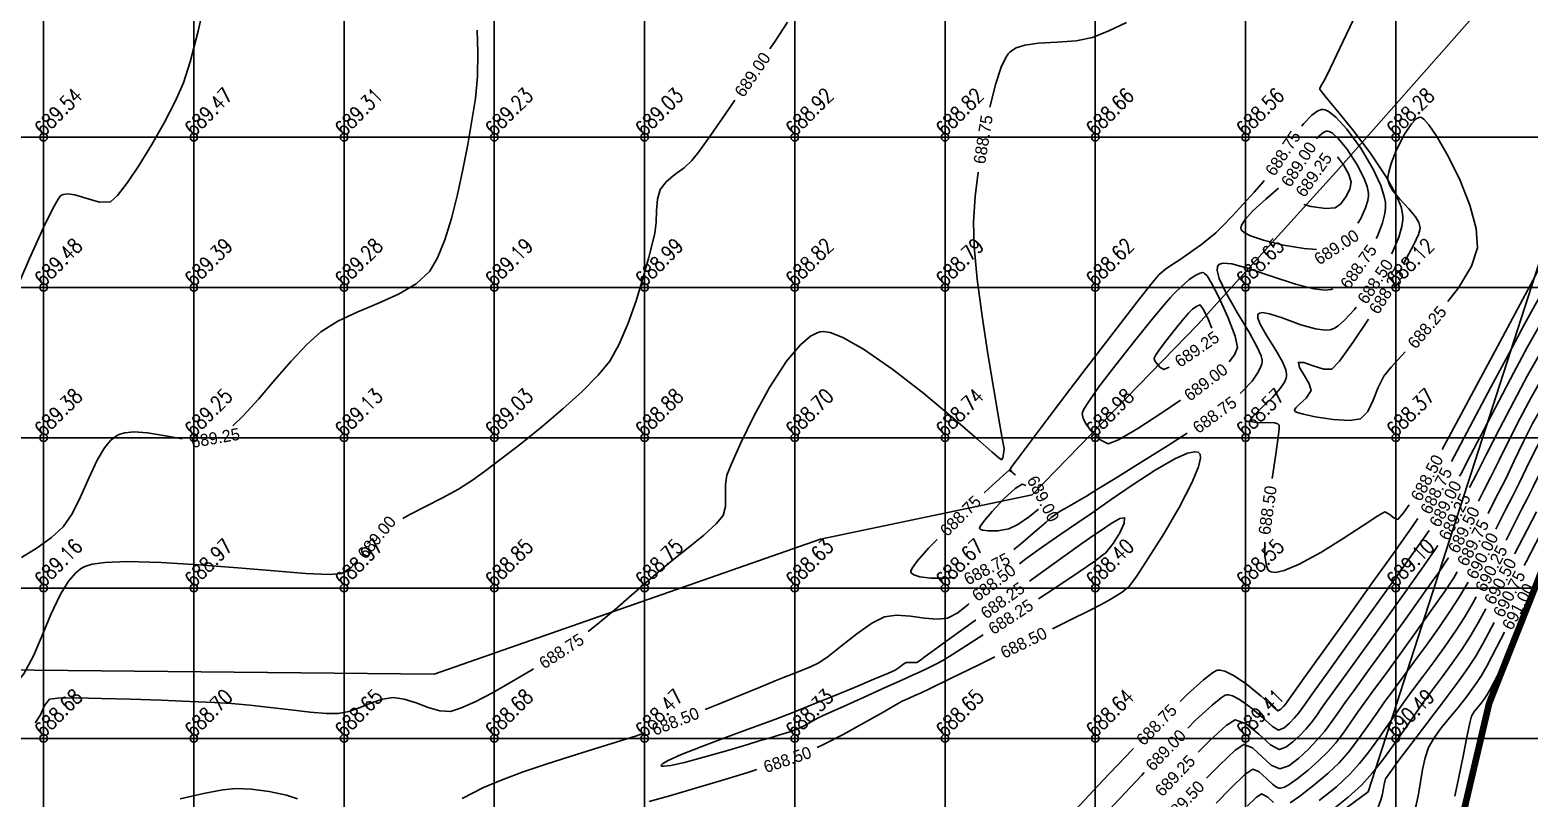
# Model space of a CAD drawing. Header units: millimetres. Extents: x 708400 to 708940, y 1331410 to 1331890.
# Drawn here: x 708659.55 to 708709.44, y 1331758.02 to 1331783.57 of the extents above; entities that cross this region are included whole.
import ezdxf

# ---------------------------------------------------------------- set-up
doc = ezdxf.new("R2010")
doc.units = ezdxf.units.MM
doc.header["$PDMODE"] = 32
doc.header["$PDSIZE"] = 0.25
for name, color, linetype in [('BLOCK LEVELS', 251, 'Continuous'), ('BOUNDARY', 7, 'Continuous'), ('CONT-MJR', 210, 'Continuous'), ('CONT-MNR', 90, 'Continuous'), ('grid', 4, 'Continuous'), ('nala', 190, 'Continuous')]:
    doc.layers.add(name, color=color, linetype=linetype)
doc.styles.add('RS', font='romans.shx', dxfattribs={"height": 5})

msp = doc.modelspace()

# ---------------------------------------------------------------- linework, layer by layer
at = {"layer": 'BLOCK LEVELS', "color": 251}
for p in [(708660, 1331780, 689.536), (708665, 1331780, 689.466), (708670, 1331780, 689.309), (708675, 1331780, 689.234), (708680, 1331780, 689.035), (708685, 1331780, 688.919), (708690, 1331780, 688.822), (708695, 1331780, 688.656), (708700, 1331780, 688.564), (708705, 1331780, 688.281), (708660, 1331775, 689.485), (708665, 1331775, 689.393), (708670, 1331775, 689.284), (708675, 1331775, 689.194), (708680, 1331775, 688.985), (708685, 1331775, 688.818), (708690, 1331775, 688.789), (708695, 1331775, 688.624), (708700, 1331775, 688.647), (708705, 1331775, 688.12), (708660, 1331770, 689.379), (708665, 1331770, 689.249), (708670, 1331770, 689.127), (708675, 1331770, 689.027), (708680, 1331770, 688.877), (708685, 1331770, 688.695), (708690, 1331770, 688.735), (708695, 1331770, 688.984), (708700, 1331770, 688.572), (708705, 1331770, 688.372), (708660, 1331765, 689.155), (708665, 1331765, 688.966), (708670, 1331765, 688.973), (708675, 1331765, 688.854), (708680, 1331765, 688.746), (708685, 1331765, 688.625), (708690, 1331765, 688.666), (708695, 1331765, 688.396), (708700, 1331765, 688.551), (708705, 1331765, 689.101), (708660, 1331760, 688.68), (708665, 1331760, 688.699), (708670, 1331760, 688.648), (708675, 1331760, 688.679), (708680, 1331760, 688.468), (708685, 1331760, 688.33), (708690, 1331760, 688.65), (708695, 1331760, 688.639), (708700, 1331760, 689.406), (708705, 1331760, 690.491)]:
    msp.add_point(p, dxfattribs=at)
at = {"layer": 'BOUNDARY', "ltscale": 0.5, "const_width": 0.221, "elevation": 692.39}
msp.add_lwpolyline([(708710.45, 1331642.096), (708710.067, 1331653.805), (708708.684, 1331680.749), (708706.249, 1331717.468), (708704.335, 1331740.934), (708704.888, 1331747.47), (708708.112, 1331761.169), (708710.703, 1331767.698), (708715.499, 1331773.488), (708723.472, 1331784.822), (708743.11, 1331815.422), (708661.229, 1331819.56), (708617.701, 1331798.963), (708573.069, 1331758.944), (708572.733, 1331724.138), (708515.696, 1331721.996), (708515.598, 1331697.78), (708517.769, 1331681.436), (708519.213, 1331658.969), (708520.123, 1331654.4), (708517.91, 1331623.959)], dxfattribs=at)
at = {"layer": 'CONT-MJR', "flags": 128}
for points, elevation in [([(708659.215, 1331775.241), (708659.532, 1331775.969), (708659.998, 1331776.996), (708660.305, 1331777.624), (708660.481, 1331777.935), (708660.565, 1331778.049), (708660.595, 1331778.075), (708660.653, 1331778.099), (708660.789, 1331778.116), (708661.034, 1331778.081), (708661.401, 1331777.971), (708661.86, 1331777.84), (708662.228, 1331777.855), (708662.457, 1331778.063), (708662.786, 1331778.489), (708663.179, 1331779.073), (708663.6, 1331779.756), (708664.011, 1331780.48), (708664.376, 1331781.183), (708664.658, 1331781.807), (708664.882, 1331782.505), (708665.14, 1331783.526), (708665.414, 1331784.744), (708665.678, 1331786.006)], 689.5), ([(708704.865, 1331776.119), (708704.884, 1331776.154), (708705.103, 1331776.673), (708705.204, 1331777.033), (708705.235, 1331777.252), (708705.238, 1331777.353), (708705.231, 1331777.456), (708705.178, 1331777.688), (708705.019, 1331778.086), (708704.686, 1331778.686), (708704.146, 1331779.484), (708703.559, 1331780.259), (708703.02, 1331780.925), (708702.689, 1331781.324), (708702.53, 1331781.516), (708702.479, 1331781.583), (708702.472, 1331781.596), (708702.474, 1331781.619), (708702.494, 1331781.671), (708702.545, 1331781.756), (708702.611, 1331781.861), (708702.704, 1331782.054), (708702.925, 1331782.516), (708703.239, 1331783.171), (708703.611, 1331783.94)], 688.5), ([(708684.172, 1331782.937), (708684.342, 1331783.191), (708684.759, 1331783.826)], 689), ([(708671.951, 1331767.317), (708672.185, 1331767.443), (708672.714, 1331767.712), (708673.27, 1331767.997), (708673.805, 1331768.291), (708674.272, 1331768.585), (708674.676, 1331768.878), (708675.23, 1331769.295), (708675.883, 1331769.803), (708676.582, 1331770.369), (708677.279, 1331770.961), (708677.921, 1331771.544), (708678.458, 1331772.086), (708678.839, 1331772.554), (708679.157, 1331773.119), (708679.452, 1331773.81), (708679.718, 1331774.558), (708679.946, 1331775.299), (708680.131, 1331775.965), (708680.265, 1331776.489), (708680.341, 1331776.805), (708680.387, 1331777.167), (708680.399, 1331777.561), (708680.428, 1331777.941), (708680.522, 1331778.263), (708680.727, 1331778.522), (708681.012, 1331778.757), (708681.317, 1331778.985), (708681.577, 1331779.223), (708681.802, 1331779.516), (708682.193, 1331780.059), (708682.695, 1331780.776), (708683.009, 1331781.229)], 689), ([(708703.743, 1331777.14), (708703.842, 1331777.3), (708703.997, 1331777.65), (708704.069, 1331777.898), (708704.091, 1331778.048), (708704.094, 1331778.117), (708704.088, 1331778.189), (708704.052, 1331778.355), (708703.943, 1331778.65), (708703.721, 1331779.086), (708703.373, 1331779.619), (708703.088, 1331779.962), (708702.894, 1331780.132), (708702.784, 1331780.19), (708702.736, 1331780.199), (708702.691, 1331780.197), (708702.597, 1331780.162), (708702.448, 1331780.045), (708702.365, 1331779.946)], 689), ([(708714.391, 1331780.023), (708714.327, 1331779.944), (708713.624, 1331779.078), (708713.034, 1331778.374), (708712.629, 1331777.928), (708712.158, 1331777.501), (708711.577, 1331777.023), (708710.972, 1331776.549), (708710.431, 1331776.139), (708710.039, 1331775.848), (708709.885, 1331775.734), (708709.831, 1331775.688), (708709.78, 1331775.64), (708709.649, 1331775.397), (708709.304, 1331774.754), (708708.806, 1331773.826), (708708.217, 1331772.726), (708707.598, 1331771.57), (708707.01, 1331770.471), (708706.547, 1331769.607)], 688.5), ([(708701.095, 1331778.307), (708700.673, 1331777.937), (708700.247, 1331777.548), (708699.986, 1331777.262), (708699.872, 1331777.079), (708699.848, 1331776.978), (708699.855, 1331776.934), (708699.874, 1331776.9), (708699.955, 1331776.828), (708700.172, 1331776.717), (708700.598, 1331776.571), (708701.261, 1331776.411), (708701.957, 1331776.296), (708702.363, 1331776.263)], 689), ([(708714.932, 1331778.053), (708714.814, 1331777.959), (708713.853, 1331777.206), (708712.941, 1331776.494), (708712.154, 1331775.881), (708711.57, 1331775.424), (708711.267, 1331775.181), (708710.936, 1331774.91), (708710.586, 1331774.624), (708710.252, 1331774.325), (708709.969, 1331774.015), (708709.754, 1331773.671), (708709.392, 1331773.022), (708708.934, 1331772.17), (708708.431, 1331771.219), (708707.934, 1331770.27), (708707.495, 1331769.427), (708707.165, 1331768.792), (708707.129, 1331768.721)], 689), ([(708715.342, 1331776.675), (708714.991, 1331776.4), (708714.291, 1331775.872), (708713.636, 1331775.387), (708713.073, 1331774.966), (708712.649, 1331774.628), (708712.233, 1331774.285), (708711.791, 1331773.928), (708711.343, 1331773.56), (708710.908, 1331773.18), (708710.507, 1331772.79), (708710.157, 1331772.39), (708709.856, 1331771.945), (708709.509, 1331771.344), (708709.141, 1331770.652), (708708.777, 1331769.933), (708708.441, 1331769.253), (708708.157, 1331768.677), (708707.949, 1331768.269), (708707.752, 1331767.888)], 689.5), ([(708699.46, 1331772.532), (708699.637, 1331772.758), (708699.734, 1331773.002), (708699.655, 1331773.376), (708699.422, 1331773.995), (708699.116, 1331774.677), (708698.874, 1331775.143), (708698.72, 1331775.384), (708698.64, 1331775.471), (708698.609, 1331775.488), (708698.573, 1331775.494), (708698.49, 1331775.482), (708698.345, 1331775.415), (708698.13, 1331775.263), (708697.857, 1331775.022), (708697.623, 1331774.798), (708697.594, 1331774.768), (708697.502, 1331774.666), (708697.289, 1331774.419), (708696.899, 1331773.95), (708696.305, 1331773.219), (708695.681, 1331772.43), (708695.121, 1331771.691), (708694.782, 1331771.21), (708694.622, 1331770.951), (708694.571, 1331770.839), (708694.565, 1331770.804), (708694.571, 1331770.754), (708694.603, 1331770.642), (708694.697, 1331770.454), (708694.884, 1331770.198), (708695.163, 1331769.929), (708695.426, 1331769.798), (708695.776, 1331769.933), (708696.421, 1331770.312), (708697.212, 1331770.825), (708697.838, 1331771.251)], 689), ([(708715.841, 1331775.473), (708715.83, 1331775.463), (708715.385, 1331775.106), (708714.918, 1331774.758), (708714.457, 1331774.415), (708714.031, 1331774.075), (708713.648, 1331773.753), (708713.11, 1331773.301), (708712.483, 1331772.767), (708711.829, 1331772.2), (708711.213, 1331771.645), (708710.697, 1331771.151), (708710.346, 1331770.766), (708710.07, 1331770.369), (708709.815, 1331769.926), (708709.575, 1331769.457), (708709.347, 1331768.979), (708709.125, 1331768.511), (708708.903, 1331768.071), (708708.659, 1331767.6), (708708.38, 1331767.047), (708708.337, 1331766.962)], 690), ([(708700.886, 1331768.645), (708701.013, 1331769.46), (708701.094, 1331770.023), (708701.122, 1331770.306), (708701.119, 1331770.412), (708701.109, 1331770.436), (708701.073, 1331770.465), (708700.961, 1331770.499), (708700.727, 1331770.509), (708700.391, 1331770.497), (708700.149, 1331770.55), (708700.248, 1331770.71), (708700.535, 1331770.991), (708700.895, 1331771.341), (708701.157, 1331771.637), (708701.3, 1331771.852), (708701.355, 1331771.985), (708701.369, 1331772.047), (708701.371, 1331772.112), (708701.342, 1331772.261), (708701.232, 1331772.524), (708701.006, 1331772.92), (708700.688, 1331773.423), (708700.487, 1331773.778), (708700.411, 1331773.985), (708700.411, 1331774.086), (708700.43, 1331774.122), (708700.462, 1331774.148), (708700.564, 1331774.166), (708700.799, 1331774.126), (708701.221, 1331773.986), (708701.839, 1331773.763), (708702.328, 1331773.622), (708702.65, 1331773.58), (708702.83, 1331773.596), (708702.906, 1331773.621), (708702.96, 1331773.648), (708703.082, 1331773.73), (708703.298, 1331773.918), (708703.63, 1331774.271), (708703.686, 1331774.342)], 688.5), ([(708692.481, 1331765.81), (708692.695, 1331765.968), (708693.278, 1331766.39), (708693.856, 1331766.797), (708694.378, 1331767.146), (708694.883, 1331767.489), (708695.535, 1331767.946), (708696.262, 1331768.446), (708696.99, 1331768.921), (708697.648, 1331769.3), (708698.075, 1331769.487), (708698.313, 1331769.537), (708698.424, 1331769.518), (708698.464, 1331769.492), (708698.491, 1331769.451), (708698.505, 1331769.324), (708698.439, 1331769.032), (708698.218, 1331768.496), (708697.791, 1331767.677), (708697.281, 1331766.805), (708696.778, 1331766.002), (708696.371, 1331765.387), (708696.15, 1331765.082), (708696.114, 1331765.044), (708696.035, 1331764.971), (708695.9, 1331764.867), (708695.702, 1331764.737), (708695.443, 1331764.588), (708695.197, 1331764.451), (708694.859, 1331764.279), (708694.158, 1331763.932), (708693.577, 1331763.647)], 688.5), ([(708692.694, 1331768.41), (708692.57, 1331768.456), (708692.335, 1331768.31), (708691.963, 1331767.969), (708691.568, 1331767.553), (708691.309, 1331767.25), (708691.187, 1331767.079), (708691.153, 1331767.007), (708691.153, 1331766.986), (708691.171, 1331766.963), (708691.248, 1331766.928), (708691.439, 1331766.9), (708691.762, 1331766.905), (708692.122, 1331766.967), (708692.42, 1331767.12), (708692.813, 1331767.385), (708693.107, 1331767.626)], 689), ([(708705.454, 1331767.772), (708705.262, 1331767.499), (708705.068, 1331767.283), (708704.937, 1331767.337), (708704.784, 1331767.462), (708704.637, 1331767.534), (708704.411, 1331767.407), (708703.915, 1331767.08), (708703.247, 1331766.644), (708702.505, 1331766.185), (708701.785, 1331765.792), (708701.291, 1331765.585), (708701.002, 1331765.522), (708700.859, 1331765.535), (708700.805, 1331765.559), (708700.761, 1331765.6), (708700.695, 1331765.736), (708700.643, 1331766.056), (708700.646, 1331766.525)], 688.5), ([(708709.682, 1331767.538), (708709.371, 1331766.937), (708708.973, 1331766.167), (708708.959, 1331766.141)], 690.5), ([(708706.116, 1331766.918), (708705.631, 1331766.232), (708704.95, 1331765.277), (708704.184, 1331764.206), (708703.422, 1331763.144), (708702.754, 1331762.213), (708702.268, 1331761.538), (708702.054, 1331761.241), (708701.921, 1331761.051), (708701.781, 1331760.853), (708701.636, 1331760.681), (708701.471, 1331760.51), (708701.284, 1331760.346), (708701.102, 1331760.27), (708700.905, 1331760.395), (708700.562, 1331760.695), (708700.145, 1331761.051), (708699.805, 1331761.294), (708699.57, 1331761.411), (708699.431, 1331761.445), (708699.369, 1331761.445), (708699.323, 1331761.432), (708699.189, 1331761.351), (708698.889, 1331761.109), (708698.34, 1331760.6), (708698.078, 1331760.338)], 689), ([(708658.698, 1331761.52), (708658.96, 1331761.702), (708659.34, 1331762.147), (708659.664, 1331762.744), (708659.956, 1331763.425), (708660.243, 1331764.125), (708660.549, 1331764.78), (708660.825, 1331765.228), (708661.06, 1331765.496), (708661.232, 1331765.636), (708661.323, 1331765.693), (708661.404, 1331765.73), (708661.615, 1331765.792), (708662.041, 1331765.853), (708662.781, 1331765.883), (708663.909, 1331765.856), (708665.168, 1331765.778), (708666.458, 1331765.675), (708667.678, 1331765.57), (708668.728, 1331765.487), (708669.506, 1331765.449), (708669.911, 1331765.482), (708670.23, 1331765.686), (708670.428, 1331765.893)], 689), ([(708706.751, 1331766.003), (708706.748, 1331765.997), (708706.443, 1331765.541), (708705.941, 1331764.826), (708705.324, 1331763.962), (708704.675, 1331763.06), (708704.073, 1331762.23), (708703.602, 1331761.582), (708703.342, 1331761.226), (708703.114, 1331760.902), (708702.875, 1331760.557), (708702.628, 1331760.224), (708702.378, 1331759.935), (708702.095, 1331759.645), (708701.773, 1331759.337), (708701.446, 1331759.091), (708701.147, 1331758.986), (708700.855, 1331759.113), (708700.542, 1331759.4), (708700.232, 1331759.683), (708699.951, 1331759.797), (708699.661, 1331759.603), (708699.145, 1331759.121), (708698.703, 1331758.671)], 689.5), ([(708707.407, 1331765.191), (708707.116, 1331764.694), (708706.806, 1331764.217), (708706.432, 1331763.673), (708706.022, 1331763.099), (708705.607, 1331762.53), (708705.216, 1331762.002), (708704.881, 1331761.55), (708704.63, 1331761.211), (708704.346, 1331760.808), (708704.05, 1331760.379), (708703.745, 1331759.949), (708703.434, 1331759.544), (708703.119, 1331759.189), (708702.736, 1331758.83), (708702.271, 1331758.437), (708701.805, 1331758.075), (708701.486, 1331757.851)], 690), ([(708682.02, 1331760.959), (708682.458, 1331761.136), (708683.198, 1331761.438), (708683.846, 1331761.705), (708684.342, 1331761.91), (708684.626, 1331762.027), (708684.916, 1331762.139), (708685.223, 1331762.255), (708685.526, 1331762.378), (708685.804, 1331762.513), (708686.107, 1331762.727), (708686.551, 1331763.081), (708687.063, 1331763.481), (708687.567, 1331763.833), (708687.989, 1331764.043), (708688.39, 1331764.093), (708688.849, 1331764.062), (708689.317, 1331764.002), (708689.745, 1331763.964), (708690.085, 1331764.001), (708690.431, 1331764.181), (708690.767, 1331764.45), (708690.807, 1331764.486)], 688.5), ([(708707.997, 1331764.312), (708707.743, 1331763.842), (708707.484, 1331763.39), (708707.2, 1331762.954), (708706.885, 1331762.505), (708706.556, 1331762.055), (708706.228, 1331761.615), (708705.918, 1331761.195), (708705.643, 1331760.807), (708705.324, 1331760.342), (708704.972, 1331759.838), (708704.602, 1331759.329), (708704.227, 1331758.852), (708703.861, 1331758.443), (708703.419, 1331758.041), (708702.866, 1331757.595)], 690.5), ([(708708.626, 1331763.528), (708708.359, 1331763.022), (708708.028, 1331762.402), (708707.853, 1331762.087), (708707.704, 1331761.86), (708707.538, 1331761.628), (708707.367, 1331761.398), (708707.205, 1331761.18), (708707.034, 1331760.967), (708706.794, 1331760.684), (708706.528, 1331760.359), (708706.281, 1331760.02), (708706.096, 1331759.696), (708705.977, 1331759.353), (708705.891, 1331758.962), (708705.824, 1331758.549), (708705.759, 1331758.146), (708705.684, 1331757.781), (708705.582, 1331757.434), (708705.511, 1331757.229)], 691), ([(708691.661, 1331762.71), (708691.106, 1331762.44), (708690.181, 1331761.99), (708689.506, 1331761.663), (708689.205, 1331761.518), (708688.998, 1331761.424), (708688.78, 1331761.328), (708688.574, 1331761.233), (708688.341, 1331761.102), (708687.885, 1331760.841), (708687.282, 1331760.5), (708686.608, 1331760.131), (708685.939, 1331759.785), (708685.745, 1331759.695)], 688.5), ([(708673.926, 1331758), (708674.645, 1331758.36), (708675.258, 1331758.621), (708675.964, 1331758.883), (708676.729, 1331759.141), (708677.52, 1331759.394), (708678.306, 1331759.638), (708679.053, 1331759.87), (708679.729, 1331760.088), (708680.029, 1331760.192)], 688.5), ([(708683.741, 1331758.96), (708683.407, 1331758.854), (708682.557, 1331758.595), (708681.696, 1331758.339), (708680.877, 1331758.101), (708680.152, 1331757.894)], 688.5), ([(708696.632, 1331758.861), (708696.547, 1331758.772), (708695.62, 1331757.788), (708694.809, 1331756.916), (708694.217, 1331756.276), (708693.946, 1331755.985), (708693.7, 1331755.784), (708693.443, 1331755.575), (708693.28, 1331755.347), (708693.291, 1331755.059), (708693.379, 1331754.522), (708693.508, 1331753.863), (708693.64, 1331753.213), (708693.739, 1331752.699), (708693.768, 1331752.45), (708693.69, 1331752.304), (708693.58, 1331752.18)], 689), ([(708664.539, 1331757.987), (708665.324, 1331758.167), (708665.966, 1331758.286), (708666.399, 1331758.333), (708666.91, 1331758.311), (708667.51, 1331758.234), (708668.086, 1331758.112), (708668.453, 1331757.99)], 688.5), ([(708700.928, 1331757.862), (708700.744, 1331758.04), (708700.533, 1331758.149), (708700.36, 1331758.033), (708700.059, 1331757.745)], 690)]:
    msp.add_lwpolyline(points, dxfattribs=dict(at, elevation=elevation))
at = {"layer": 'CONT-MNR', "flags": 128}
for points, elevation in [([(708666.297, 1331770.4), (708666.631, 1331770.715), (708667.155, 1331771.29), (708667.699, 1331771.924), (708668.24, 1331772.55), (708668.756, 1331773.106), (708669.224, 1331773.527), (708669.795, 1331773.879), (708670.454, 1331774.185), (708671.144, 1331774.474), (708671.811, 1331774.777), (708672.398, 1331775.124), (708672.849, 1331775.545), (708673.112, 1331775.987), (708673.354, 1331776.583), (708673.576, 1331777.296), (708673.777, 1331778.089), (708673.957, 1331778.922), (708674.117, 1331779.759), (708674.255, 1331780.561), (708674.372, 1331781.291), (708674.441, 1331782.018), (708674.451, 1331782.821), (708674.432, 1331783.564)], 689.25), ([(708691.488, 1331781.005), (708691.689, 1331781.79), (708691.871, 1331782.331), (708692.008, 1331782.63), (708692.099, 1331782.77), (708692.144, 1331782.821), (708692.21, 1331782.877), (708692.368, 1331782.97), (708692.655, 1331783.066), (708693.109, 1331783.132), (708693.736, 1331783.167), (708694.361, 1331783.207), (708694.912, 1331783.321), (708695.449, 1331783.537), (708696.038, 1331783.817)], 688.75), ([(708704.347, 1331776.628), (708704.391, 1331776.709), (708704.563, 1331777.15), (708704.64, 1331777.458), (708704.663, 1331777.647), (708704.666, 1331777.735), (708704.66, 1331777.826), (708704.621, 1331778.032), (708704.502, 1331778.392), (708704.251, 1331778.934), (708703.838, 1331779.636), (708703.379, 1331780.27), (708703.024, 1331780.658), (708702.786, 1331780.846), (708702.65, 1331780.909), (708702.59, 1331780.92), (708702.532, 1331780.917), (708702.409, 1331780.876), (708702.212, 1331780.738), (708701.931, 1331780.44), (708701.877, 1331780.367)], 688.75), ([(708705.263, 1331775.812), (708705.278, 1331775.837), (708705.603, 1331776.432), (708705.756, 1331776.766), (708705.805, 1331776.919), (708705.811, 1331776.971), (708705.805, 1331777.033), (708705.768, 1331777.159), (708705.657, 1331777.353), (708705.44, 1331777.618), (708705.128, 1331777.953), (708704.908, 1331778.22), (708704.793, 1331778.416), (708704.751, 1331778.545), (708704.744, 1331778.608), (708704.744, 1331778.675), (708704.767, 1331778.836), (708704.846, 1331779.126), (708705.017, 1331779.562), (708705.292, 1331780.098), (708705.525, 1331780.441), (708705.687, 1331780.608), (708705.782, 1331780.661), (708705.825, 1331780.667), (708705.857, 1331780.658), (708705.939, 1331780.599), (708706.102, 1331780.416), (708706.373, 1331780.022), (708706.757, 1331779.351), (708707.141, 1331778.561), (708707.467, 1331777.736), (708707.68, 1331776.961), (708707.724, 1331776.321), (708707.521, 1331775.706), (708707.091, 1331774.992), (708706.741, 1331774.529)], 688.25), ([(708701.945, 1331777.762), (708702.189, 1331777.697), (708702.668, 1331777.628), (708702.989, 1331777.647), (708703.172, 1331777.786), (708703.344, 1331778.013), (708703.472, 1331778.27), (708703.521, 1331778.5), (708703.445, 1331778.762), (708703.267, 1331779.084), (708703.066, 1331779.346)], 689.25), ([(708678.123, 1331763.555), (708678.443, 1331763.808), (708679.021, 1331764.291), (708679.568, 1331764.764), (708680.055, 1331765.189), (708680.451, 1331765.53), (708680.92, 1331765.913), (708681.455, 1331766.34), (708681.971, 1331766.764), (708682.385, 1331767.136), (708682.614, 1331767.41), (708682.69, 1331767.713), (708682.695, 1331768.069), (708682.691, 1331768.433), (708682.743, 1331768.757), (708682.894, 1331769.13), (708683.207, 1331769.83), (708683.642, 1331770.721), (708684.162, 1331771.671), (708684.729, 1331772.544), (708685.19, 1331773.097), (708685.527, 1331773.381), (708685.743, 1331773.493), (708685.848, 1331773.522), (708685.945, 1331773.531), (708686.176, 1331773.498), (708686.603, 1331773.338), (708687.29, 1331772.952), (708688.269, 1331772.272), (708689.292, 1331771.474), (708690.261, 1331770.666), (708691.08, 1331769.957), (708691.561, 1331769.534), (708691.789, 1331769.337), (708691.865, 1331769.276), (708691.879, 1331769.27), (708691.896, 1331769.282), (708691.923, 1331769.338), (708691.949, 1331769.465), (708691.964, 1331769.638), (708691.919, 1331769.923), (708691.797, 1331770.618), (708691.625, 1331771.611), (708691.43, 1331772.792), (708691.238, 1331774.05), (708691.075, 1331775.275), (708690.968, 1331776.356), (708690.943, 1331777.182), (708691.003, 1331778.023), (708691.101, 1331778.839)], 688.75), ([(708700.624, 1331778.558), (708700.612, 1331778.541), (708700.287, 1331778.176), (708699.92, 1331777.77), (708699.556, 1331777.376), (708699.238, 1331777.041), (708699.012, 1331776.818), (708698.785, 1331776.627), (708698.534, 1331776.435), (708698.283, 1331776.251), (708698.052, 1331776.084), (708697.824, 1331775.93), (708697.578, 1331775.773), (708697.338, 1331775.61), (708697.127, 1331775.437), (708696.891, 1331775.153), (708696.401, 1331774.528), (708695.73, 1331773.662), (708694.956, 1331772.653), (708694.153, 1331771.601), (708693.398, 1331770.607), (708692.765, 1331769.769), (708692.397, 1331769.278), (708692.228, 1331769.047), (708692.175, 1331768.972), (708692.168, 1331768.96), (708692.174, 1331768.943), (708692.207, 1331768.899), (708692.282, 1331768.825), (708692.335, 1331768.764), (708692.248, 1331768.84), (708692.137, 1331768.923), (708691.936, 1331768.749), (708691.449, 1331768.299), (708691.307, 1331768.164)], 688.75), ([(708714.662, 1331778.703), (708713.65, 1331777.899), (708712.524, 1331777.006), (708711.564, 1331776.245), (708710.878, 1331775.7), (708710.576, 1331775.458), (708710.334, 1331775.261), (708710.086, 1331775.05), (708709.874, 1331774.828), (708709.683, 1331774.501), (708709.289, 1331773.78), (708708.761, 1331772.797), (708708.168, 1331771.683), (708707.578, 1331770.571), (708707.061, 1331769.592), (708706.859, 1331769.21)], 688.75), ([(708715.101, 1331777.318), (708714.425, 1331776.794), (708713.613, 1331776.174), (708712.887, 1331775.625), (708712.314, 1331775.188), (708711.958, 1331774.905), (708711.575, 1331774.59), (708711.169, 1331774.261), (708710.764, 1331773.92), (708710.387, 1331773.566), (708710.063, 1331773.203), (708709.783, 1331772.77), (708709.389, 1331772.069), (708708.931, 1331771.21), (708708.46, 1331770.302), (708708.026, 1331769.452), (708707.68, 1331768.771), (708707.473, 1331768.368), (708707.463, 1331768.349)], 689.25), ([(708715.527, 1331776.021), (708714.989, 1331775.611), (708714.415, 1331775.187), (708713.858, 1331774.768), (708713.34, 1331774.352), (708712.822, 1331773.923), (708712.266, 1331773.471), (708711.703, 1331773.003), (708711.16, 1331772.526), (708710.666, 1331772.049), (708710.252, 1331771.578), (708709.895, 1331771.063), (708709.558, 1331770.475), (708709.24, 1331769.854), (708708.945, 1331769.236), (708708.673, 1331768.662), (708708.426, 1331768.17), (708708.19, 1331767.715), (708708.073, 1331767.485)], 689.75), ([(708699.82, 1331771.47), (708699.927, 1331771.57), (708700.218, 1331771.886), (708700.404, 1331772.145), (708700.501, 1331772.337), (708700.54, 1331772.463), (708700.551, 1331772.525), (708700.552, 1331772.582), (708700.518, 1331772.728), (708700.394, 1331773.016), (708700.131, 1331773.494), (708699.726, 1331774.171), (708699.343, 1331774.838), (708699.129, 1331775.298), (708699.06, 1331775.564), (708699.071, 1331775.693), (708699.096, 1331775.74), (708699.137, 1331775.775), (708699.262, 1331775.809), (708699.547, 1331775.785), (708700.066, 1331775.647), (708700.85, 1331775.381), (708701.67, 1331775.109), (708702.271, 1331774.956), (708702.649, 1331774.916), (708702.85, 1331774.936), (708702.905, 1331774.954)], 688.75), ([(708716.024, 1331774.9), (708715.884, 1331774.727), (708715.617, 1331774.486), (708715.315, 1331774.252), (708715.008, 1331774.024), (708714.722, 1331773.799), (708714.396, 1331773.52), (708713.794, 1331773), (708713.023, 1331772.33), (708712.193, 1331771.6), (708711.414, 1331770.9), (708710.793, 1331770.321), (708710.441, 1331769.953), (708710.199, 1331769.599), (708709.978, 1331769.2), (708709.773, 1331768.78), (708709.575, 1331768.363), (708709.38, 1331767.972), (708709.191, 1331767.609), (708708.923, 1331767.085), (708708.672, 1331766.594)], 690.25), ([(708698.876, 1331773.648), (708698.869, 1331773.673), (708698.743, 1331773.985), (708698.597, 1331774.279), (708698.492, 1331774.42), (708698.379, 1331774.384), (708698.241, 1331774.275), (708698.119, 1331774.159), (708698.102, 1331774.141), (708698.044, 1331774.076), (708697.908, 1331773.915), (708697.667, 1331773.62), (708697.339, 1331773.204), (708697.116, 1331772.905), (708697.004, 1331772.739), (708696.967, 1331772.669), (708696.963, 1331772.649), (708696.966, 1331772.623), (708696.986, 1331772.564), (708697.045, 1331772.467), (708697.153, 1331772.347), (708697.288, 1331772.268), (708697.461, 1331772.349)], 689.25), ([(708705.312, 1331772.856), (708704.851, 1331772.35), (708704.602, 1331772.047), (708704.421, 1331771.675), (708704.255, 1331771.254), (708704.071, 1331770.876), (708703.834, 1331770.634), (708703.469, 1331770.576), (708702.916, 1331770.608), (708702.325, 1331770.695), (708701.928, 1331770.781), (708701.723, 1331770.843), (708701.65, 1331770.879), (708701.636, 1331770.895), (708701.634, 1331770.922), (708701.671, 1331770.991), (708701.8, 1331771.12), (708702.019, 1331771.321), (708702.186, 1331771.57), (708702.119, 1331771.795), (708701.95, 1331772.078), (708701.793, 1331772.34), (708701.763, 1331772.505), (708701.94, 1331772.503), (708702.256, 1331772.393), (708702.605, 1331772.282), (708702.879, 1331772.279), (708703.125, 1331772.548), (708703.578, 1331773.17), (708704.1, 1331773.945)], 688.25), ([(708659.263, 1331766.012), (708659.779, 1331766.341), (708660.26, 1331766.687), (708660.649, 1331767.035), (708660.953, 1331767.468), (708661.231, 1331768.033), (708661.503, 1331768.653), (708661.784, 1331769.251), (708662.029, 1331769.663), (708662.23, 1331769.907), (708662.375, 1331770.03), (708662.451, 1331770.078), (708662.531, 1331770.117), (708662.707, 1331770.17), (708663.005, 1331770.2), (708663.452, 1331770.169), (708664.057, 1331770.066), (708664.608, 1331769.968)], 689.25), ([(708692.296, 1331766.286), (708692.518, 1331766.465), (708693.002, 1331766.877), (708693.366, 1331767.196), (708693.534, 1331767.343), (708693.682, 1331767.453), (708693.833, 1331767.558), (708693.972, 1331767.64), (708694.206, 1331767.771), (708694.471, 1331767.922), (708694.707, 1331768.06), (708695.024, 1331768.254), (708695.661, 1331768.647), (708696.494, 1331769.165), (708697.401, 1331769.735), (708698.057, 1331770.154)], 688.75), ([(708711.799, 1331769.394), (708711.702, 1331769.308), (708711.205, 1331768.865), (708710.818, 1331768.513), (708710.63, 1331768.328), (708710.52, 1331768.156), (708710.424, 1331767.961), (708710.333, 1331767.775), (708710.173, 1331767.468), (708709.819, 1331766.789), (708709.344, 1331765.878), (708709.275, 1331765.748)], 690.75), ([(708692.811, 1331765.228), (708693.017, 1331765.377), (708693.917, 1331766.023), (708694.592, 1331766.504), (708694.922, 1331766.734), (708695.207, 1331766.929), (708695.531, 1331767.15), (708695.814, 1331767.315), (708695.977, 1331767.34), (708695.963, 1331767.161), (708695.814, 1331766.842), (708695.597, 1331766.487), (708695.38, 1331766.202), (708695.352, 1331766.175), (708695.247, 1331766.091), (708694.982, 1331765.899), (708694.462, 1331765.541), (708693.623, 1331764.98), (708693.11, 1331764.643)], 688.25), ([(708705.742, 1331767.31), (708705.549, 1331767.038), (708704.912, 1331766.143), (708704.164, 1331765.097), (708703.382, 1331764.003), (708702.64, 1331762.966), (708702.014, 1331762.092), (708701.579, 1331761.484), (708701.411, 1331761.249), (708701.339, 1331761.149), (708701.265, 1331761.055), (708701.175, 1331760.97), (708701.08, 1331760.912), (708700.911, 1331761.058), (708700.523, 1331761.405), (708700.019, 1331761.815), (708699.602, 1331762.095), (708699.316, 1331762.23), (708699.15, 1331762.269), (708699.077, 1331762.269), (708699.032, 1331762.256), (708698.898, 1331762.179), (708698.602, 1331761.948), (708698.06, 1331761.456), (708697.825, 1331761.225)], 688.75), ([(708689.74, 1331766.621), (708689.456, 1331766.327), (708689.077, 1331765.895), (708688.909, 1331765.661), (708688.865, 1331765.56), (708688.867, 1331765.529), (708688.888, 1331765.496), (708688.966, 1331765.439), (708689.159, 1331765.376), (708689.526, 1331765.33), (708690.081, 1331765.329), (708690.303, 1331765.35)], 688.75), ([(708706.407, 1331766.418), (708706.315, 1331766.281), (708705.856, 1331765.627), (708705.257, 1331764.787), (708704.591, 1331763.858), (708703.931, 1331762.939), (708703.347, 1331762.13), (708702.912, 1331761.528), (708702.698, 1331761.234), (708702.535, 1331761.001), (708702.363, 1331760.754), (708702.187, 1331760.515), (708702.007, 1331760.308), (708701.807, 1331760.1), (708701.581, 1331759.88), (708701.347, 1331759.704), (708701.125, 1331759.628), (708700.837, 1331759.785), (708700.445, 1331760.137), (708700.027, 1331760.482), (708699.66, 1331760.621), (708699.356, 1331760.425), (708698.815, 1331759.931), (708698.425, 1331759.542)], 689.25), ([(708707.046, 1331765.54), (708706.932, 1331765.346), (708706.625, 1331764.879), (708706.186, 1331764.249), (708705.673, 1331763.531), (708705.141, 1331762.795), (708704.645, 1331762.116), (708704.241, 1331761.566), (708703.986, 1331761.218), (708703.753, 1331760.889), (708703.511, 1331760.537), (708703.261, 1331760.185), (708703.006, 1331759.853), (708702.748, 1331759.562), (708702.446, 1331759.268), (708702.088, 1331758.947), (708701.723, 1331758.651), (708701.459, 1331758.467), (708701.295, 1331758.379), (708701.206, 1331758.349), (708701.17, 1331758.344), (708701.127, 1331758.348), (708701.037, 1331758.381), (708700.895, 1331758.481), (708700.7, 1331758.665), (708700.46, 1331758.885), (708700.242, 1331758.973), (708699.979, 1331758.792), (708699.514, 1331758.344), (708699.03, 1331757.841)], 689.75), ([(708707.68, 1331764.706), (708707.577, 1331764.517), (708707.3, 1331764.042), (708706.991, 1331763.564), (708706.644, 1331763.063), (708706.279, 1331762.558), (708705.916, 1331762.067), (708705.574, 1331761.609), (708705.274, 1331761.203), (708704.995, 1331760.81), (708704.706, 1331760.392), (708704.41, 1331759.965), (708704.107, 1331759.549), (708703.8, 1331759.16), (708703.49, 1331758.816), (708703.026, 1331758.392), (708702.455, 1331757.927)], 690.25), ([(708691.266, 1331763.443), (708690.876, 1331763.191), (708690.244, 1331762.788), (708689.933, 1331762.595), (708689.691, 1331762.465), (708689.43, 1331762.337), (708689.168, 1331762.214), (708688.918, 1331762.098), (708688.59, 1331761.948), (708688.013, 1331761.688), (708687.313, 1331761.373), (708686.622, 1331761.062), (708686.068, 1331760.812), (708685.78, 1331760.679), (708685.549, 1331760.554), (708685.31, 1331760.418), (708685.075, 1331760.303), (708684.837, 1331760.217), (708684.506, 1331760.114), (708684.144, 1331760.007), (708683.812, 1331759.913), (708683.437, 1331759.801), (708682.803, 1331759.611), (708682.053, 1331759.394), (708681.332, 1331759.201), (708680.871, 1331759.099), (708680.642, 1331759.07), (708680.562, 1331759.08), (708680.547, 1331759.094), (708680.55, 1331759.112), (708680.603, 1331759.162), (708680.789, 1331759.265), (708681.201, 1331759.447), (708681.906, 1331759.726), (708682.73, 1331760.036), (708683.574, 1331760.346), (708684.336, 1331760.628), (708684.917, 1331760.853), (708685.532, 1331761.104), (708686.251, 1331761.397), (708686.983, 1331761.697), (708687.636, 1331761.967), (708688.119, 1331762.168), (708688.341, 1331762.266), (708688.469, 1331762.357), (708688.598, 1331762.46), (708688.712, 1331762.526), (708688.902, 1331762.525), (708689.067, 1331762.519), (708689.182, 1331762.596), (708689.292, 1331762.691), (708689.538, 1331762.869), (708690.152, 1331763.312), (708691.016, 1331763.936), (708691.025, 1331763.942)], 688.25), ([(708708.281, 1331763.86), (708707.909, 1331763.167), (708707.668, 1331762.739), (708707.468, 1331762.43), (708707.245, 1331762.113), (708707.013, 1331761.795), (708706.781, 1331761.484), (708706.562, 1331761.187), (708706.305, 1331760.844), (708705.93, 1331760.352), (708705.509, 1331759.798), (708705.11, 1331759.271), (708704.805, 1331758.858), (708704.664, 1331758.649), (708704.611, 1331758.471), (708704.578, 1331758.275), (708704.545, 1331758.094), (708704.491, 1331757.924), (708704.432, 1331757.748), (708704.393, 1331757.577), (708704.405, 1331757.28), (708704.424, 1331756.996)], 690.75), ([(708708.76, 1331762.801), (708708.74, 1331762.763), (708708.682, 1331762.654), (708708.564, 1331762.428), (708708.375, 1331762.069), (708708.156, 1331761.653), (708708.037, 1331761.435), (708707.945, 1331761.302), (708707.849, 1331761.172), (708707.755, 1331761.059), (708707.628, 1331760.902), (708707.528, 1331760.742), (708707.469, 1331760.514), (708707.369, 1331760.04), (708707.242, 1331759.408), (708707.099, 1331758.709), (708706.964, 1331758.073)], 691.25), ([(708659.724, 1331760.521), (708659.732, 1331760.524), (708659.895, 1331760.777), (708660.026, 1331761.09), (708660.195, 1331761.307), (708660.471, 1331761.337), (708661.076, 1331761.343), (708661.914, 1331761.329), (708662.889, 1331761.302), (708663.907, 1331761.265), (708664.87, 1331761.226), (708665.684, 1331761.188), (708666.252, 1331761.158), (708666.858, 1331761.107), (708667.534, 1331761.03), (708668.223, 1331760.945), (708668.867, 1331760.871), (708669.412, 1331760.824), (708669.8, 1331760.823), (708670.159, 1331760.898), (708670.533, 1331761.03), (708670.91, 1331761.177), (708671.282, 1331761.299), (708671.638, 1331761.354), (708672.003, 1331761.305), (708672.395, 1331761.178), (708672.796, 1331761.03), (708673.186, 1331760.918), (708673.546, 1331760.898), (708673.878, 1331760.999), (708674.359, 1331761.216), (708674.941, 1331761.519), (708675.576, 1331761.875), (708676.216, 1331762.255), (708676.307, 1331762.311)], 688.75), ([(708696.275, 1331759.663), (708696.244, 1331759.631), (708695.256, 1331758.593), (708694.331, 1331757.606), (708693.557, 1331756.771), (708693.022, 1331756.19), (708692.814, 1331755.963), (708692.708, 1331755.875), (708692.623, 1331755.779), (708692.658, 1331755.516), (708692.759, 1331754.899), (708692.894, 1331754.109), (708693.031, 1331753.323), (708693.119, 1331752.817), (708693.131, 1331752.749)], 688.75)]:
    msp.add_lwpolyline(points, dxfattribs=dict(at, elevation=elevation))
at = {"layer": 'grid'}
for p, q in [((708660, 1331410), (708660, 1331890)), ((708665, 1331410), (708665, 1331890)), ((708670, 1331410), (708670, 1331890)), ((708675, 1331410), (708675, 1331890)), ((708680, 1331410), (708680, 1331890)), ((708685, 1331410), (708685, 1331890)), ((708690, 1331410), (708690, 1331890)), ((708695, 1331410), (708695, 1331890)), ((708700, 1331410), (708700, 1331890)), ((708705, 1331410), (708705, 1331890)), ((708400, 1331780), (708845, 1331780)), ((708400, 1331775), (708845, 1331775)), ((708400, 1331770), (708845, 1331770)), ((708400, 1331765), (708845, 1331765)), ((708400, 1331760), (708845, 1331760))]:
    msp.add_line(p, q, dxfattribs=at)
at = {"layer": 'nala'}
for points, elevation in [([(708561.018, 1331795.05), (708565.222, 1331792.107), (708568.788, 1331786.299), (708569.602, 1331783.928), (708572.162, 1331780.363), (708573.835, 1331777.318), (708577.637, 1331775.969), (708579.895, 1331772.86), (708585.486, 1331769.604), (708590.521, 1331766.674), (708608.99, 1331759.905), (708632.311, 1331755.309), (708658.583, 1331762.276), (708673, 1331762.14), (708685.857, 1331766.622), (708692.9, 1331768.1), (708698.42, 1331773.77), (708703.013, 1331778.839), (708711.14, 1331788.055), (708714.521, 1331791.557), (708715.757, 1331795.559), (708728.833, 1331810.808), (708743.443, 1331828.123), (708756.811, 1331842.029)], 689.312), ([(708760.999, 1331837.743), (708746.373, 1331822.575), (708735.167, 1331806.458), (708725.693, 1331793.106), (708722.351, 1331785.048), (708718.165, 1331782.071), (708709.763, 1331775.783), (708704.08, 1331758.222), (708701.247, 1331756.129), (708697.974, 1331752.259), (708695.323, 1331749.2), (708692.541, 1331746.524), (708694.769, 1331742.973)], 689.11)]:
    msp.add_lwpolyline(points, dxfattribs=dict(at, elevation=elevation))

# ---------------------------------------------------------------- texts
at = {"layer": 'BLOCK LEVELS', "color": 251, "style": 'RS', "width": 0.8}
for s, p in [('689.54', (708660, 1331780, 689.536)), ('689.47', (708665, 1331780, 689.466)), ('689.31', (708670, 1331780, 689.309)), ('689.23', (708675, 1331780, 689.234)), ('689.03', (708680, 1331780, 689.035)), ('688.92', (708685, 1331780, 688.919)), ('688.82', (708690, 1331780, 688.822)), ('688.66', (708695, 1331780, 688.656)), ('688.56', (708700, 1331780, 688.564)), ('688.28', (708705, 1331780, 688.281)), ('689.48', (708660, 1331775, 689.485)), ('689.39', (708665, 1331775, 689.393)), ('689.28', (708670, 1331775, 689.284)), ('689.19', (708675, 1331775, 689.194)), ('688.99', (708680, 1331775, 688.985)), ('688.82', (708685, 1331775, 688.818)), ('688.79', (708690, 1331775, 688.789)), ('688.62', (708695, 1331775, 688.624)), ('688.65', (708700, 1331775, 688.647)), ('688.12', (708705, 1331775, 688.12)), ('689.38', (708660, 1331770, 689.379)), ('689.25', (708665, 1331770, 689.249)), ('689.13', (708670, 1331770, 689.127)), ('689.03', (708675, 1331770, 689.027)), ('688.88', (708680, 1331770, 688.877)), ('688.70', (708685, 1331770, 688.695)), ('688.74', (708690, 1331770, 688.735)), ('688.98', (708695, 1331770, 688.984)), ('688.57', (708700, 1331770, 688.572)), ('688.37', (708705, 1331770, 688.372)), ('689.16', (708660, 1331765, 689.155)), ('688.97', (708665, 1331765, 688.966)), ('688.97', (708670, 1331765, 688.973)), ('688.85', (708675, 1331765, 688.854)), ('688.75', (708680, 1331765, 688.746)), ('688.63', (708685, 1331765, 688.625)), ('688.67', (708690, 1331765, 688.666)), ('688.40', (708695, 1331765, 688.396)), ('688.55', (708700, 1331765, 688.551)), ('689.10', (708705, 1331765, 689.101)), ('688.68', (708660, 1331760, 688.68)), ('688.70', (708665, 1331760, 688.699)), ('688.65', (708670, 1331760, 688.648)), ('688.68', (708675, 1331760, 688.679)), ('688.47', (708680, 1331760, 688.468)), ('688.33', (708685, 1331760, 688.33)), ('688.65', (708690, 1331760, 688.65)), ('688.64', (708695, 1331760, 688.639)), ('689.41', (708700, 1331760, 689.406)), ('690.49', (708705, 1331760, 690.491))]:
    msp.add_text(s, height=0.5, rotation=45.0066, dxfattribs=at).set_placement(p)
at = {"layer": 'CONT-MJR', "char_height": 0.4, "attachment_point": 5}
for s, insert, rotation in [('{689.00}', (708683.594, 1331782.081, 689), 55.6957), ('{689.00}', (708701.772, 1331779.098, 689), 56.8845), ('{689.00}', (708703.031, 1331776.341, 689), 33.1482), ('{688.50}', (708704.322, 1331775.199, 688.5), 56.0515), ('{689.00}', (708698.682, 1331771.847, 689), 37.288), ('{688.50}', (708706.044, 1331768.667, 688.5), 61.843), ('{689.00}', (708693.266, 1331767.969, 689), 297.7624), ('{688.50}', (708700.737, 1331767.589, 688.5), 82.0097), ('{689.00}', (708706.656, 1331767.802, 689), 62.3759), ('{689.00}', (708671.088, 1331766.688, 689), 50.6393), ('{689.50}', (708707.269, 1331766.937, 689.5), 62.9735), ('{690.00}', (708707.881, 1331766.072, 690), 62.6017), ('{690.50}', (708708.481, 1331765.225, 690.5), 62.1887), ('{688.50}', (708691.624, 1331765.175, 688.5), 36.718), ('{691.00}', (708709.077, 1331764.383, 691), 62.2541), ('{688.50}', (708692.619, 1331763.178, 688.5), 26.0312), ('{688.50}', (708681.028, 1331760.565, 688.5), 21.5557), ('{689.00}', (708697.349, 1331759.605, 689), 46.0815), ('{688.50}', (708684.755, 1331759.292, 688.5), 18.6176), ('{689.50}', (708697.965, 1331757.901, 689.5), 46.5329)]:
    msp.add_mtext(s, dxfattribs=dict(at, insert=insert, rotation=rotation))
at = {"layer": 'CONT-MNR', "char_height": 0.4, "attachment_point": 5}
for s, insert, rotation in [('{688.75}', (708691.27, 1331779.926, 688.75), 80.8822), ('{688.75}', (708701.249, 1331779.464, 688.75), 56.616), ('{689.25}', (708702.275, 1331778.748, 689.25), 54.7367), ('{688.75}', (708703.764, 1331775.692, 688.75), 54.602), ('{688.25}', (708704.695, 1331774.87, 688.25), 57.4053), ('{688.25}', (708706.044, 1331773.678, 688.25), 49.6488), ('{689.25}', (708698.385, 1331772.946, 689.25), 34.5053), ('{688.75}', (708698.976, 1331770.761, 688.75), 36.2833), ('{689.25}', (708665.72, 1331769.994, 689.25), 9.9409), ('{688.75}', (708706.35, 1331768.235, 688.75), 62.912), ('{688.75}', (708690.515, 1331767.401, 688.75), 44.5141), ('{689.25}', (708706.963, 1331767.369, 689.25), 62.9735), ('{689.75}', (708707.575, 1331766.505, 689.75), 62.6367), ('{690.25}', (708708.183, 1331765.646, 690.25), 62.2328), ('{688.75}', (708691.394, 1331765.636, 688.75), 27.591), ('{690.75}', (708708.78, 1331764.803, 690.75), 62.1579), ('{688.25}', (708691.918, 1331764.586, 688.25), 35.7807), ('{688.25}', (708692.189, 1331764.041, 688.25), 33.0436), ('{688.75}', (708677.236, 1331762.901, 688.75), 33.1564), ('{688.75}', (708697.043, 1331760.451, 688.75), 45.7025), ('{689.25}', (708697.656, 1331758.755, 689.25), 46.1207)]:
    msp.add_mtext(s, dxfattribs=dict(at, insert=insert, rotation=rotation))

doc.saveas('drawing.dxf')
